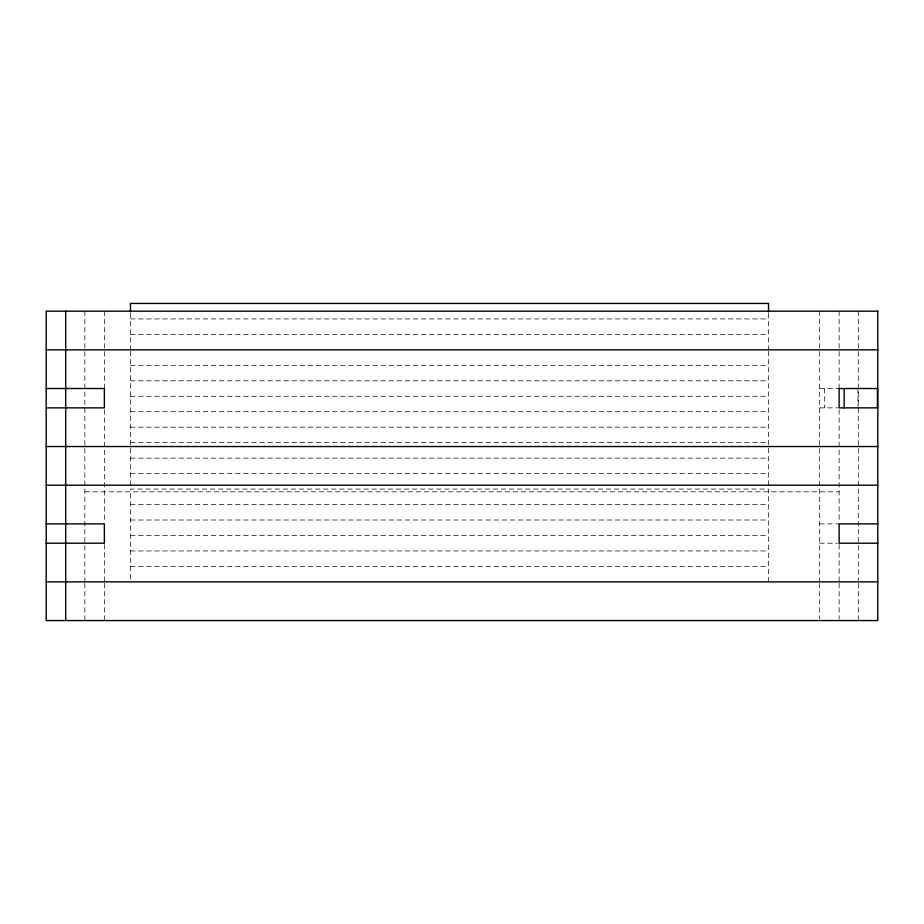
<?xml version="1.0" encoding="UTF-8"?>
<svg xmlns="http://www.w3.org/2000/svg" width="924" height="924" viewBox="0 0 924 924"><rect width="100%" height="100%" fill="white"/><g stroke="black" fill="none" stroke-linecap="round" stroke-linejoin="round"><path stroke-width="0.69" stroke-dasharray="4.62 3.46" d="M130.457 318.919L768.537 318.919M130.457 334.384L768.537 334.384M130.457 365.315L768.537 365.315M130.457 380.792L768.537 380.792M819.634 388.519L838.923 388.519M130.457 396.257L768.537 396.257M819.634 407.865L837.791 407.865M130.457 411.723L768.537 411.723M130.457 427.2L768.537 427.2M130.457 442.665L768.537 442.665M130.457 458.131L768.537 458.131M130.457 473.596L768.537 473.596M84.869 491.822L839.131 491.822M130.457 504.539L768.537 504.539M130.457 520.004L768.537 520.004M819.634 523.873L838.923 523.873M130.457 535.481L768.537 535.481M819.634 543.208L837.791 543.208M130.457 550.947L768.537 550.947M130.457 566.412L768.537 566.412M858.304 311.18L858.304 580.445M858.304 583.31L858.304 620.558M857.957 388.519L857.957 406.479M839.131 311.18L839.131 388.519M839.131 409.748L839.131 521.841M839.131 544.444L839.131 581.877M839.131 583.31L839.131 619.126M824.67 388.519L824.67 407.865M819.634 311.18L819.634 581.877M819.634 583.31L819.634 619.126M768.537 313.294L768.537 349.849M768.537 351.259L768.537 446.881M768.537 448.29L768.537 486.255M768.537 581.877L768.537 489.073L130.457 489.073L130.457 580.48M130.457 313.294L130.457 349.849M130.457 351.259L130.457 446.881M130.457 448.29L130.457 486.255M104.366 311.18L104.366 388.519M104.366 409.748L104.366 521.841M104.366 544.444L104.366 581.877M104.366 583.31L104.366 620.558M84.869 311.18L84.869 581.877M84.869 583.31L84.869 620.558"/><path stroke-width="1.39" d="M46.2 349.849L65.338 349.849M65.696 349.849L877.8 349.849M46.2 388.519L65.338 388.519M65.696 388.519L104.366 388.519L104.366 407.865L65.696 407.865M877.8 388.519L839.131 388.519L839.131 407.865L877.8 407.865M46.2 407.865L65.338 407.865M46.2 446.535L65.338 446.535M65.696 446.535L877.8 446.535M46.2 485.204L65.338 485.204M65.696 485.204L877.8 485.204M46.2 523.873L65.338 523.873M65.696 523.873L104.366 523.873L104.366 543.208L65.696 543.208M877.8 523.873L839.131 523.873L839.131 543.208L877.8 543.208M46.2 543.208L65.338 543.208M46.2 581.877L65.338 581.877M65.696 581.877L877.8 581.877M877.442 388.519L877.442 407.865M844.166 388.519L844.166 407.865M768.537 311.885L768.537 303.442L130.457 303.442L130.457 311.885M65.696 311.18L65.696 620.558M877.8 311.18L46.2 311.18L46.2 620.558L877.8 620.558L877.8 311.18"/></g></svg>
